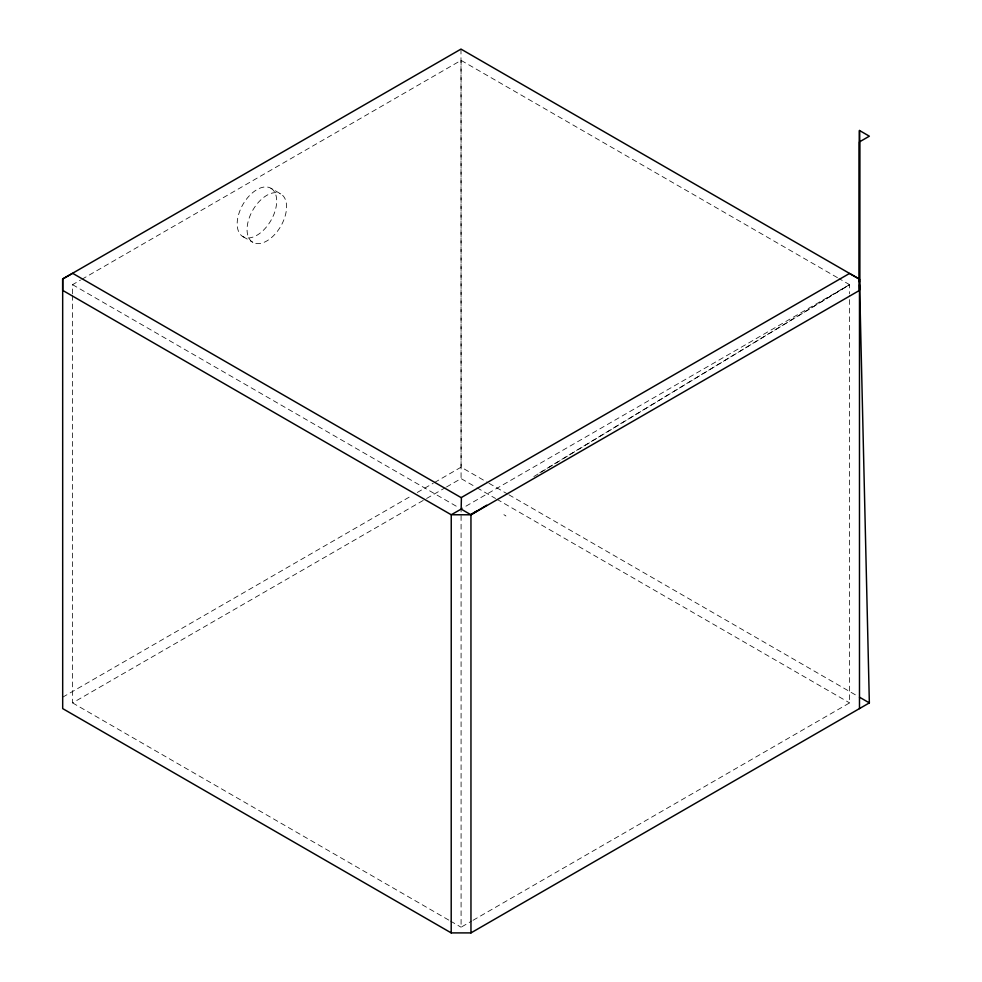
<?xml version="1.0" encoding="UTF-8"?>
<svg xmlns="http://www.w3.org/2000/svg" width="982" height="982" viewBox="0 0 982 982"><rect width="100%" height="100%" fill="white"/><g stroke="black" fill="none" stroke-linecap="round" stroke-linejoin="round"><path stroke-width="0.74" stroke-dasharray="4.91 3.68" d="M533.852 476.565L849.59 284.67L838.984 278.557M539.781 472.735L849.59 284.67L849.59 293.863M72.558 293.863L72.558 284.67L80.512 280.079M81.837 279.318L461.074 60.368L837.658 277.783M62.688 697.195L411.949 495.542M417.252 492.473L433.197 483.279M434.523 482.506L461.074 467.174L487.637 482.506M72.558 295.398L72.57 702.891L425.28 499.249M426.605 498.488L445.165 487.772M446.491 486.998L461.074 478.578L475.669 486.998M849.59 284.67L461.086 508.983L461.086 927.204L471.691 921.079M473.017 920.306L849.602 702.891L849.59 295.398M270.909 188.249A27.938 16.129 -60 0 1 262.059 231.519A27.938 16.129 -60 0 1 237.853 217.55A27.938 16.129 -60 0 1 270.909 188.249L280.791 193.945A27.938 16.129 -60 0 1 271.928 237.227A27.938 16.129 -60 0 1 247.734 223.258A27.938 16.129 -60 0 1 280.791 193.945M242.971 236.637L252.853 242.333M488.962 483.279L507.559 494.007M508.885 494.781L858.145 696.422M476.994 487.772L495.554 498.488M496.88 499.249L849.602 702.891M72.558 284.67L458.434 507.461M72.57 702.891L449.155 920.306M450.48 921.079L461.086 927.204M503.901 514.678L504.944 515.329M505.239 515.538L505.914 516.004M460.988 49.1L461.074 467.174M461.074 60.368L461.074 478.578"/><path stroke-width="1.47" d="M451.204 932.9L451.241 514.764L62.676 290.377L62.676 278.974L460.988 49.1L859.483 279.158L869.352 702.891L470.967 932.9L451.204 932.9L62.688 708.599L62.676 278.974L72.643 273.315L461.405 497.776L461.159 509.106L451.241 514.764L470.488 514.789L477.031 510.812M470.967 932.9L470.955 514.789L859.434 290.439L859.483 141.887L869.352 136.191L859.483 130.483L859.483 282.03M859.483 284.719L859.483 289.837M486.679 505.227L470.955 514.789L461.159 509.106M461.159 497.628L849.516 273.462L859.483 279.195M859.483 697.183L869.352 702.891M859.483 130.483L859.483 708.599"/></g></svg>
